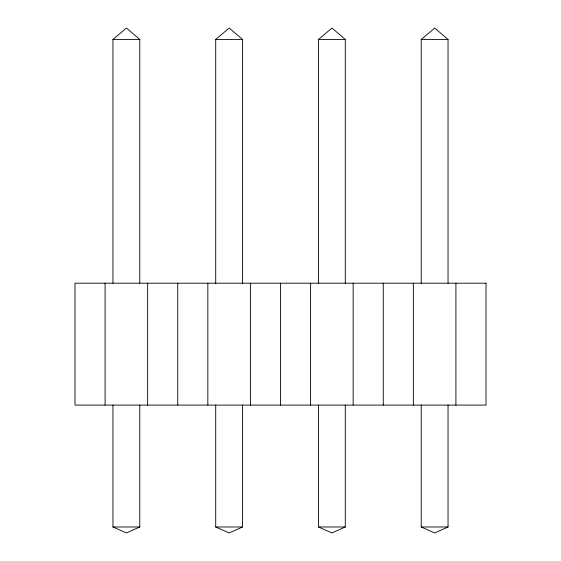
<?xml version="1.0" encoding="UTF-8"?>
<svg xmlns="http://www.w3.org/2000/svg" width="561" height="561" viewBox="0 0 561 561"><rect width="100%" height="100%" fill="white"/><g stroke="black" fill="none" stroke-linecap="round" stroke-linejoin="round"><path stroke-width="0.84" d="M112.957 283.2L112.957 39.424L126.456 28.05L139.773 39.424L139.773 283.2M215.712 283.2L215.712 39.424L229.211 28.05L242.527 39.424L242.527 283.2M318.473 283.2L318.473 39.424L331.965 28.05L345.288 39.424L345.288 283.2M421.227 283.2L421.227 39.424L434.726 28.05L448.043 39.424L448.043 283.2M139.773 405.091L139.773 526.975L126.386 532.95L112.957 526.975L112.957 405.091M242.527 405.091L242.527 526.975L229.14 532.95L215.712 526.975L215.712 405.091M345.288 405.091L345.288 526.975L331.895 532.95L318.473 526.975L318.473 405.091M448.043 405.091L448.043 526.975L434.656 532.95L421.227 526.975L421.227 405.091M112.957 39.424L139.773 39.424M215.712 39.424L242.527 39.424M318.473 39.424L345.288 39.424M421.227 39.424L448.043 39.424M112.957 526.975L139.773 526.975M215.712 526.975L242.527 526.975M318.473 526.975L345.288 526.975M421.227 526.975L448.043 526.975M455.918 283.2L455.918 405.091M413.352 283.2L413.352 405.091M383.254 283.2L383.254 405.091M353.157 283.2L353.157 405.091M310.598 283.2L310.598 405.091M280.5 283.2L280.5 405.091M250.402 283.2L250.402 405.091M207.843 283.2L207.843 405.091M177.746 283.2L177.746 405.091M147.648 283.2L147.648 405.091M105.082 283.2L105.082 405.091M486.015 283.2L74.985 283.2L74.985 405.091L486.015 405.091L486.015 283.2"/></g></svg>
